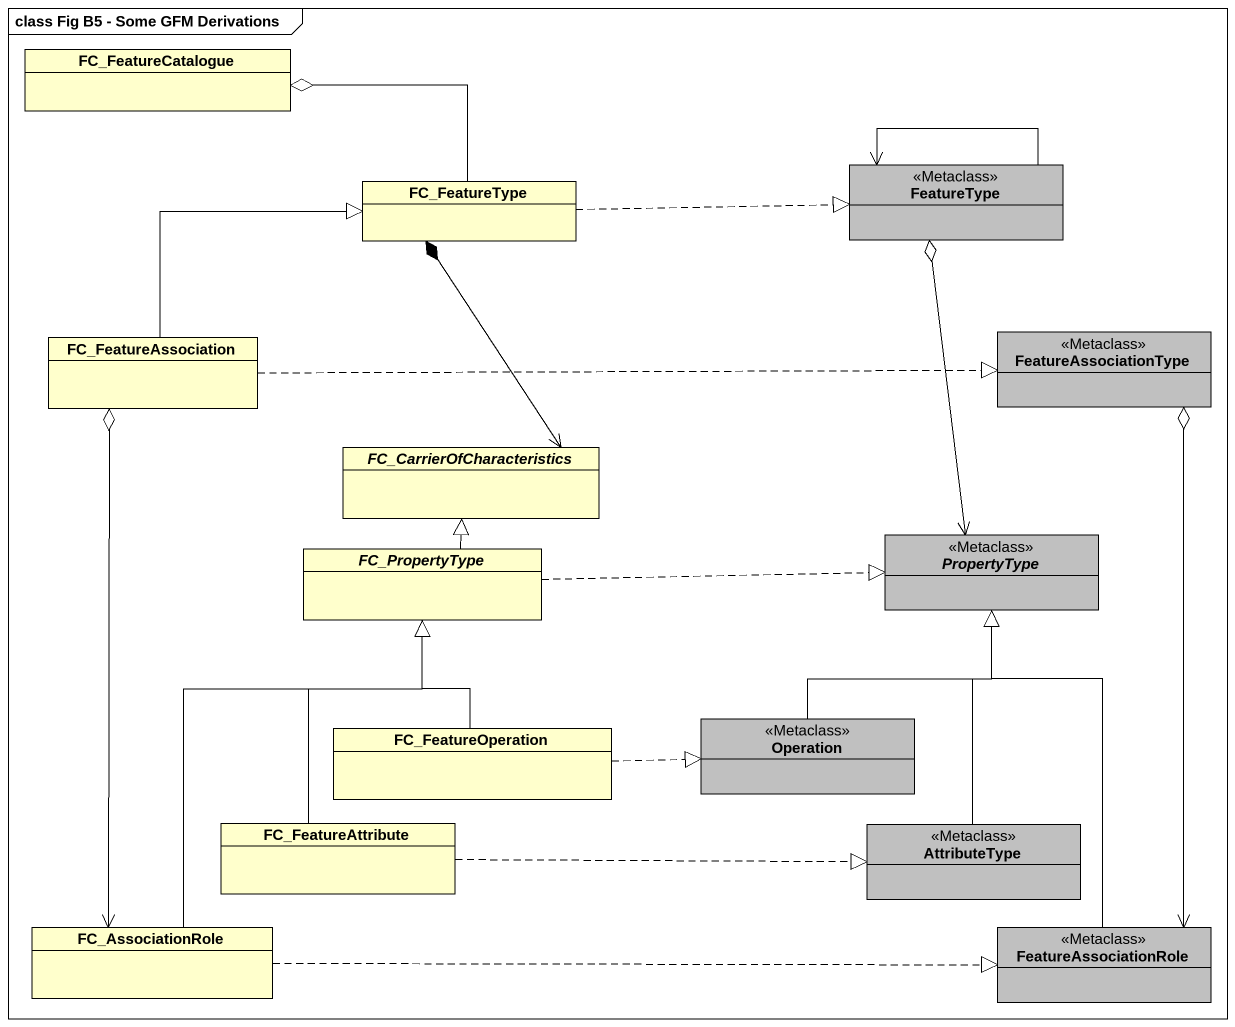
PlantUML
@startuml
mainframe class Fig B5 - Some GFM Derivations
hide circle
hide empty members
class FC_FeatureCatalogue
class FC_FeatureType
class FeatureType <<Metaclass>> #C0C0C0
class FC_FeatureAssociation
class FeatureAssociationType <<Metaclass>> #C0C0C0
abstract class FC_CarrierOfCharacteristics
abstract class FC_PropertyType
abstract class PropertyType <<Metaclass>> #C0C0C0
class FC_FeatureOperation
class Operation <<Metaclass>> #C0C0C0
class FC_FeatureAttribute
class AttributeType <<Metaclass>> #C0C0C0
class FC_AssociationRole
class FeatureAssociationRole <<Metaclass>> #C0C0C0
FC_FeatureType -left-o FC_FeatureCatalogue
FC_FeatureType .right.|> FeatureType
FC_FeatureType *--> FC_CarrierOfCharacteristics
FeatureType --> FeatureType
FeatureType o--> PropertyType
FC_FeatureAssociation -right-|> FC_FeatureType
FC_FeatureAssociation .right.|> FeatureAssociationType
FC_FeatureAssociation o--> FC_AssociationRole
FC_PropertyType -up-|> FC_CarrierOfCharacteristics
FC_PropertyType .right.|> PropertyType
FC_FeatureOperation -up-|> FC_PropertyType
FC_FeatureOperation .right.|> Operation
Operation -up-|> PropertyType
FC_FeatureAttribute -up-|> FC_PropertyType
FC_FeatureAttribute .right.|> AttributeType
AttributeType -up-|> PropertyType
FC_AssociationRole -up-|> FC_PropertyType
FC_AssociationRole .right.|> FeatureAssociationRole
FeatureAssociationRole <-up-o FeatureAssociationType
FeatureAssociationRole -up-|> PropertyType
@enduml
